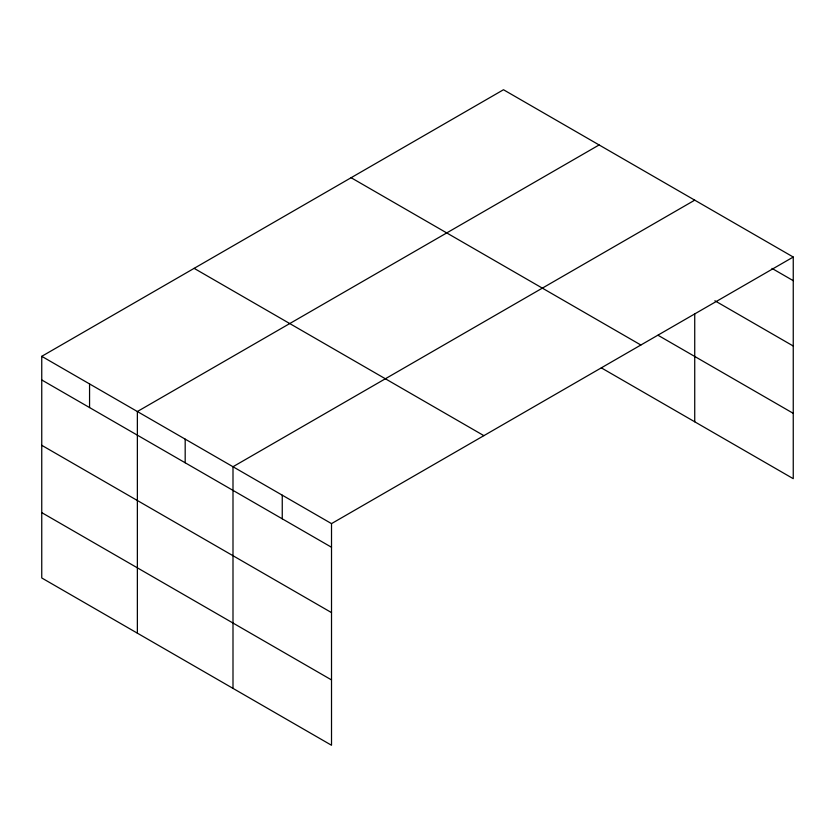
<?xml version="1.0" encoding="UTF-8"?>
<svg xmlns="http://www.w3.org/2000/svg" width="835" height="835" viewBox="0 0 835 835"><rect width="100%" height="100%" fill="white"/><g stroke="black" fill="none" stroke-linecap="round" stroke-linejoin="round"><path stroke-width="1.25" d="M793.25 257.034L503.484 89.742L41.75 356.326L41.75 577.966L331.516 745.258L331.516 523.618L793.25 257.034L793.25 478.674L601.336 367.87M599.112 144.956L137.368 411.53L137.368 633.17M694.73 200.16L232.996 466.734L232.996 688.374M771.978 268.4L793.25 280.675M714.885 300.767L793.25 346.014M658.043 335.273L793.25 413.335M351.117 177.719L640.873 345.012M194.127 268.348L483.882 435.651M41.75 356.326L331.516 523.618M41.75 379.967L331.516 547.259M41.75 445.305L331.516 612.598M41.75 512.627L331.516 679.92M694.73 313.73L694.73 421.8M282.251 495.176L282.251 518.817M185.182 439.137L185.182 462.778M89.564 383.933L89.564 407.563"/></g></svg>
